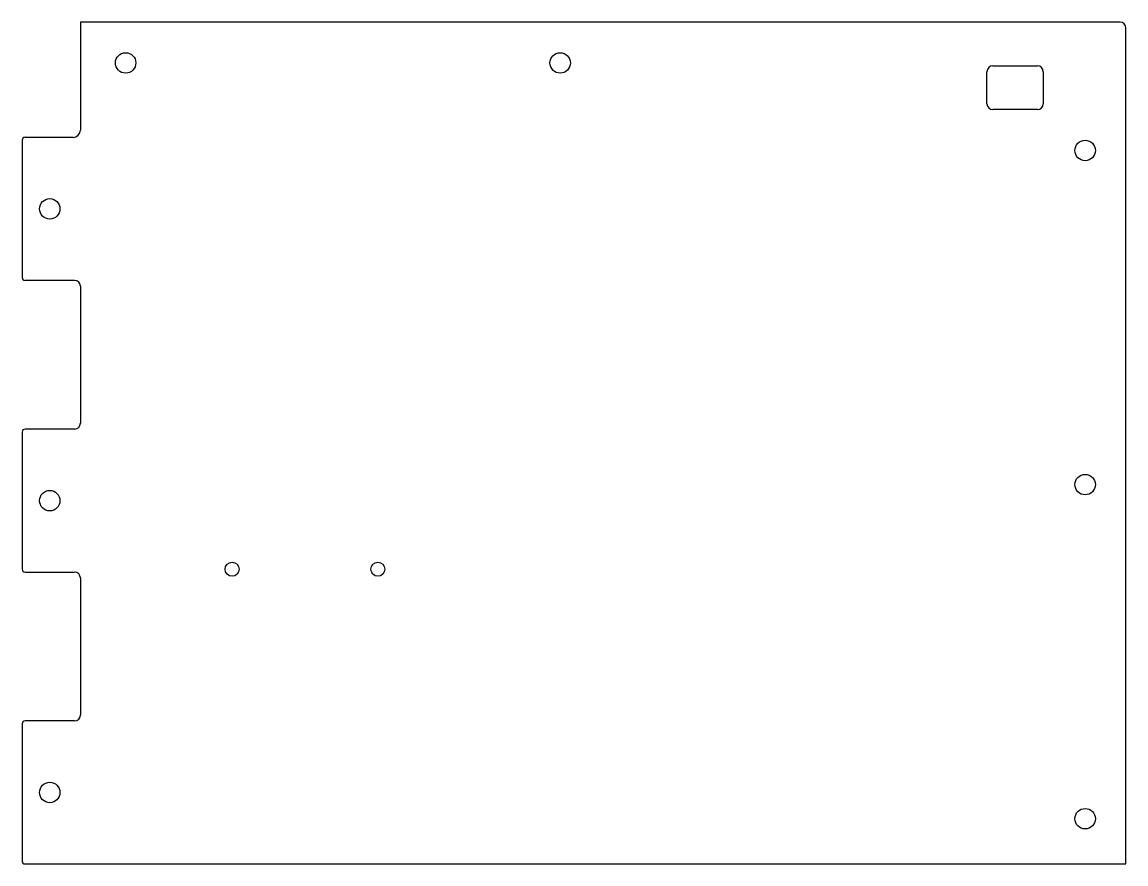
# Model space of a CAD drawing. Header units: inches. Extents: x -7.5 to 7.5, y -5.7 to 5.7.
import ezdxf

# ---------------------------------------------------------------- set-up
doc = ezdxf.new("R2010")
doc.units = ezdxf.units.IN
doc.layers.add('CUTOUTS', color=1, linetype='CONTINUOUS')
doc.layers.add('PERIMETER', color=5, linetype='CONTINUOUS')

msp = doc.modelspace()

# ---------------------------------------------------------------- linework, layer by layer
at = {"layer": 'CUTOUTS'}
for p, q in [((5.654, 5.089), (6.256, 5.089)), ((5.575, 4.577), (5.575, 5.01)), ((6.335, 5.01), (6.335, 4.577)), ((6.256, 4.498), (5.654, 4.498))]:
    msp.add_line(p, q, dxfattribs=at)
for centre, radius in [((-6.053, 5.128), 0.138), ((-0.187, 5.128), 0.138), ((6.9, 3.947), 0.138), ((-7.077, 3.159), 0.138), ((6.9, -0.561), 0.138), ((-7.077, -0.778), 0.138), ((-4.616, -1.703), 0.0945), ((-2.648, -1.703), 0.0945), ((-7.077, -4.715), 0.138), ((6.9, -5.069), 0.138)]:
    msp.add_circle(centre, radius, dxfattribs=at)
for centre, start, end in [((5.654, 5.01), 90, 180), ((6.256, 5.01), 0, 90), ((5.654, 4.577), 180, 270), ((6.256, 4.577), -90, 0)]:
    msp.add_arc(centre, 0.0787, start, end, dxfattribs=at)
at = {"layer": 'PERIMETER'}
for p, q in [((7.372, 5.679), (-6.663, 5.679)), ((-6.663, 5.679), (-6.663, 4.222)), ((7.451, -5.679), (7.451, 5.6)), ((-7.451, 4.085), (-7.451, 2.234)), ((-6.762, 4.124), (-7.411, 4.124)), ((-7.411, 2.195), (-6.742, 2.195)), ((-6.663, 2.116), (-6.663, 0.266)), ((-6.742, 0.187), (-7.411, 0.187)), ((-7.451, 0.148), (-7.451, -1.703)), ((-7.411, -1.742), (-6.742, -1.742)), ((-6.663, -1.821), (-6.663, -3.671)), ((-7.451, -3.789), (-7.451, -5.64)), ((-6.742, -3.75), (-7.411, -3.75)), ((-7.411, -5.679), (7.451, -5.679))]:
    msp.add_line(p, q, dxfattribs=at)
for centre, radius, start, end in [((7.372, 5.6), 0.0787, 0, 90), ((-6.762, 4.222), 0.0984, -90, 0), ((-7.411, 4.085), 0.0394, 90, 180), ((-7.411, 2.234), 0.0394, 180, 270), ((-6.742, 2.116), 0.0787, 0, 90), ((-7.411, 0.148), 0.0394, 90, 180), ((-6.742, 0.266), 0.0787, -90, 0), ((-7.411, -1.703), 0.0394, 180, 270), ((-6.742, -1.821), 0.0787, 0, 90), ((-6.742, -3.671), 0.0787, -90, 0), ((-7.411, -3.789), 0.0394, 90, 180), ((-7.411, -5.64), 0.0394, 180, 270)]:
    msp.add_arc(centre, radius, start, end, dxfattribs=at)

doc.saveas('drawing.dxf')
